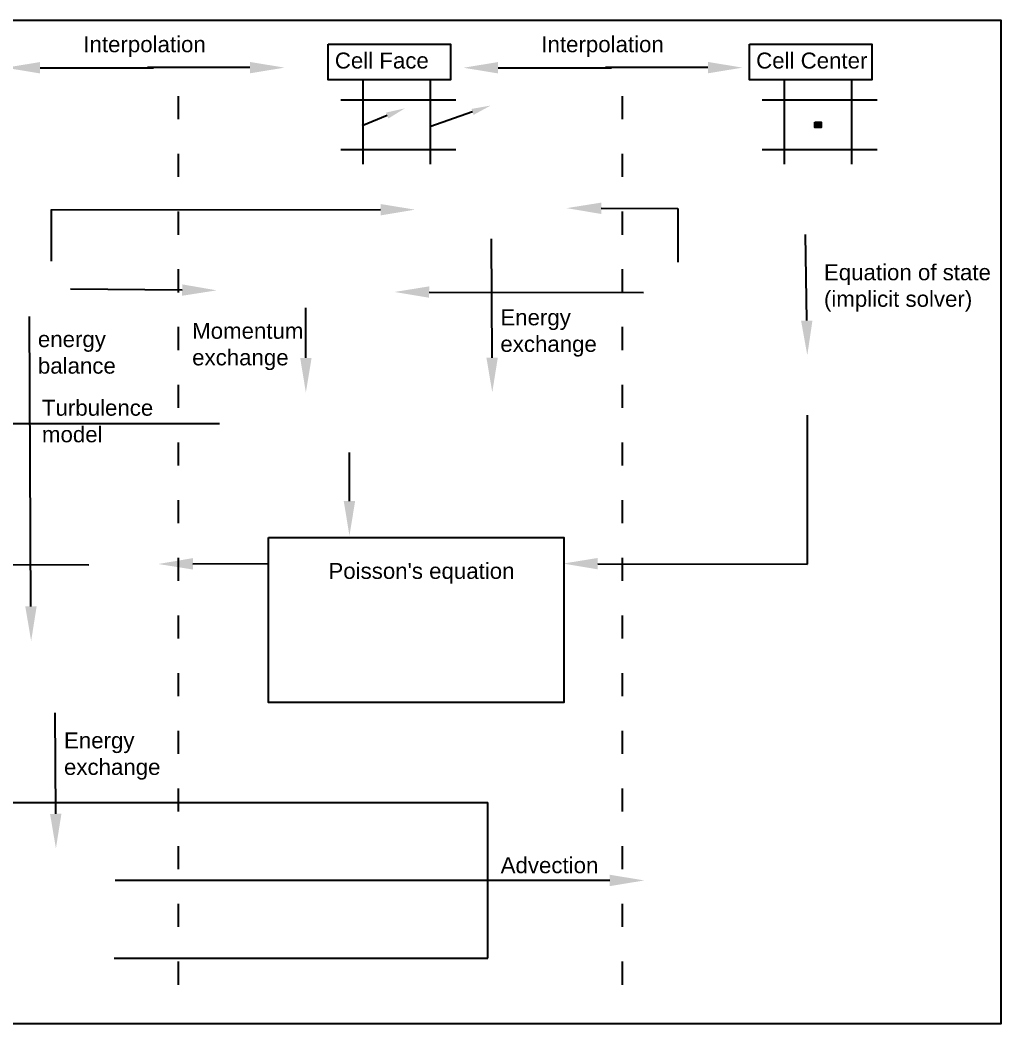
# Model space of a CAD drawing. Header units: inches. Extents: x -128 to 157, y -44 to 110.
# Drawn here: x 3.13 to 8.24, y 17.76 to 22.98 of the extents above; entities that cross this region are included whole.
import ezdxf
from ezdxf import colors
from ezdxf.entities.mleader import LeaderData, LeaderLine
from ezdxf.math import Vec2, Vec3

# ---------------------------------------------------------------- set-up
doc = ezdxf.new("R2010")
doc.units = ezdxf.units.IN
doc.header["$MEASUREMENT"] = 0
doc.linetypes.add('ACAD_ISO03W100', pattern=[30, 12, -18])
doc.styles.get("Standard").update_dxf_attribs({"font": 'arial.ttf'})

msp = doc.modelspace()

# ---------------------------------------------------------------- hatches: boundary and pattern name
at = {"ltscale": 0.1}
h = msp.add_hatch(color=5, dxfattribs=at)
h.dxf.hatch_style = 1
h.paths.add_polyline_path([(7.30213, 22.43308), (7.28613, 22.43308), (7.28613, 22.41965), (7.30213, 22.41965)])
h.paths.add_polyline_path([(7.30213, 22.44718), (7.28613, 22.44718), (7.28613, 22.43308), (7.30213, 22.43308)])
h.paths.add_polyline_path([(7.28613, 22.44718), (7.26919, 22.44718), (7.26919, 22.43308), (7.28613, 22.43308)])
h.paths.add_polyline_path([(7.28613, 22.43308), (7.26919, 22.43308), (7.26919, 22.41965), (7.28613, 22.41965)])

# ---------------------------------------------------------------- linework, layer by layer
for p, q in [((4.91671, 22.66387), (4.91671, 22.22907)), ((5.26781, 22.66387), (5.26781, 22.22907)), ((7.10816, 22.66387), (7.10816, 22.22907)), ((7.45926, 22.66387), (7.45926, 22.22907)), ((4.80284, 22.56363), (5.40066, 22.56363)), ((6.99429, 22.56363), (7.5921, 22.56363)), ((4.80284, 22.30492), (5.40066, 22.30492)), ((6.99429, 22.30492), (7.5921, 22.30492))]:
    msp.add_line(p, q)
at = {"linetype": 'ACAD_ISO03W100', "ltscale": 0.01}
for p, q in [((3.95756, 22.5823), (3.95756, 17.86174)), ((6.26551, 22.5823), (6.26551, 17.86174))]:
    msp.add_line(p, q, dxfattribs=at)
at = {"ltscale": 0.1}
for p, q in [((3.29563, 21.99207), (3.29563, 21.72398)), ((6.55617, 21.99924), (6.55617, 21.71952)), ((2.57387, 20.88024), (4.17161, 20.88115)), ((7.22923, 20.92378), (7.22923, 20.14844)), ((2.56653, 18.90913), (5.56787, 18.90913)), ((5.56787, 18.10089), (5.56787, 18.90913)), ((3.62339, 18.10089), (5.56787, 18.10089))]:
    msp.add_line(p, q, dxfattribs=at)
for points in [[(-2.04425, 22.97824), (8.23635, 22.97824), (8.23635, 17.75818), (-2.04425, 17.75818)], [(4.42651, 20.28711), (5.96248, 20.28711), (5.96248, 19.4289), (4.42651, 19.4289)]]:
    msp.add_lwpolyline(points, close=True, dxfattribs=at)
for points in [[(4.73756, 22.85267), (5.37387, 22.85267), (5.37387, 22.66731), (4.73756, 22.66731)], [(6.929, 22.85267), (7.56531, 22.85267), (7.56531, 22.66731), (6.929, 22.66731)]]:
    msp.add_lwpolyline(points, close=True)
at = {"color": 5, "ltscale": 0.1}
msp.add_lwpolyline([(7.26919, 22.44718), (7.30213, 22.44718), (7.30213, 22.41965), (7.26919, 22.41965)], close=True, dxfattribs=at)

# ---------------------------------------------------------------- texts
at = {"attachment_point": 1}
for s, insert, char_height in [('Interpolation', (3.46362, 22.89406), 0.0828334), ('Interpolation', (5.84595, 22.89406), 0.0828334), ('Cell Face', (4.77172, 22.80925), 0.082833), ('Energy \\Pexchange', (5.63266, 21.47387), 0.082833), ('Momentum \\Pexchange', (4.0296, 21.40368), 0.082833), ('Energy \\Pexchange', (3.36298, 19.27387), 0.082833)]:
    msp.add_mtext_dynamic_manual_height_columns(s, width=1.6449927, gutter_width=2, heights=[0], dxfattribs=dict(at, insert=insert, char_height=char_height))
at = {"color": 5, "attachment_point": 1}
for s, insert, char_height in [('Cell Center', (6.96316, 22.80925), 0.0828334), ('energy \\Pbalance', (3.22717, 21.36053), 0.082833), ("Poisson's equation", (4.7385, 20.15519), 0.0828334)]:
    msp.add_mtext_dynamic_manual_height_columns(s, width=1.6449927, gutter_width=2, heights=[0], dxfattribs=dict(at, insert=insert, char_height=char_height))
at = {"color": 1, "char_height": 0.0828334, "attachment_point": 1}
for s, insert in [('{\\C5;Equation of state\\P(implicit solver)}', (7.3158, 21.70805)), ('{\\C5;Turbulence \\Pmodel}', (3.24833, 21.00365)), ('{\\C5;Advection}', (5.63428, 18.62479))]:
    msp.add_mtext_dynamic_manual_height_columns(s, width=1.6449927, gutter_width=2, heights=[0], dxfattribs=dict(at, insert=insert))

# ---------------------------------------------------------------- leaders
at = {"ltscale": 0.1}
ml = msp.add_multileader_mtext('Standard', dxfattribs=at)
ml.set_content('', color=256)
ml.set_leader_properties()
ml.build(insert=Vec2(0, 0))
ml.multileader.update_dxf_attribs({"dogleg_length": 0, "arrow_head_size": 0.18})
ctx = ml.context
ctx.base_point, ctx.char_height, ctx.arrow_head_size, ctx.landing_gap_size, ctx.plane_origin = Vec3(3.82848, 22.73066), 0.18, 0.18, 0.09, Vec3(2.52769, 22.73348)
notes = []
notes.append((ctx, [(1, (1, 1, 0), (3.82848, 22.73066), (1, 0), 0, [(0, [(3.05845, 22.73035)], 0, [])])]))
ctx.mtext.insert, ctx.mtext.flow_direction = Vec3(3.91848, 22.82066), 5
ml = msp.add_multileader_mtext('Standard', dxfattribs=at)
ml.set_content('', color=256)
ml.set_leader_properties()
ml.build(insert=Vec2(0, 0))
ml.multileader.update_dxf_attribs({"dogleg_length": 0, "arrow_head_size": 0.18})
ctx = ml.context
ctx.base_point, ctx.char_height, ctx.arrow_head_size, ctx.landing_gap_size, ctx.plane_origin = Vec3(3.61774, 22.73122), 0.18, 0.18, 0.09, Vec3(5.0407, 22.73403)
ctx.text_align_type = 2
notes.append((ctx, [(0, (1, 1, 0), (3.79774, 22.73122), (-1, 0), 0, [(0, [(4.50994, 22.73091)], 0, [])])]))
ctx.mtext.insert, ctx.mtext.alignment, ctx.mtext.flow_direction = Vec3(3.70774, 22.82122), 3, 5
ml = msp.add_multileader_mtext('Standard', dxfattribs=at)
ml.set_content('', color=256)
ml.set_leader_properties()
ml.build(insert=Vec2(0, 0))
ml.multileader.update_dxf_attribs({"dogleg_length": 0, "arrow_head_size": 0.18})
ctx = ml.context
ctx.base_point, ctx.char_height, ctx.arrow_head_size, ctx.landing_gap_size, ctx.plane_origin = Vec3(6.21081, 22.73066), 0.18, 0.18, 0.09, Vec3(4.91003, 22.73348)
notes.append((ctx, [(1, (1, 1, 0), (6.21081, 22.73066), (1, 0), 0, [(0, [(5.44079, 22.73035)], 0, [])])]))
ctx.mtext.insert, ctx.mtext.flow_direction = Vec3(6.30081, 22.82066), 5
ml = msp.add_multileader_mtext('Standard', dxfattribs=at)
ml.set_content('', color=256)
ml.set_leader_properties()
ml.build(insert=Vec2(0, 0))
ml.multileader.update_dxf_attribs({"dogleg_length": 0, "arrow_head_size": 0.18})
ctx = ml.context
ctx.base_point, ctx.char_height, ctx.arrow_head_size, ctx.landing_gap_size, ctx.plane_origin = Vec3(6.00007, 22.73122), 0.18, 0.18, 0.09, Vec3(7.42303, 22.73403)
ctx.text_align_type = 2
notes.append((ctx, [(0, (1, 1, 0), (6.18007, 22.73122), (-1, 0), 0, [(0, [(6.89227, 22.73091)], 0, [])])]))
ctx.mtext.insert, ctx.mtext.alignment, ctx.mtext.flow_direction = Vec3(6.09007, 22.82122), 3, 5
ml = msp.add_multileader_mtext('Standard', dxfattribs=at)
ml.set_content('', color=256)
ml.set_leader_properties()
ml.build(insert=Vec2(0, 0))
ml.multileader.update_dxf_attribs({"dogleg_length": 0, "arrow_head_size": 0.1})
ctx = ml.context
ctx.base_point, ctx.char_height, ctx.arrow_head_size, ctx.landing_gap_size, ctx.plane_origin = Vec3(4.73442, 22.42868), 0.18, 0.1, 0.09, Vec3(5.66503, 22.42868)
ctx.text_align_type = 2
notes.append((ctx, [(0, (1, 1, 0), (4.91442, 22.42868), (-1, 0), 0, [(0, [(5.13677, 22.51967)], 0, [])])]))
ctx.mtext.insert, ctx.mtext.alignment, ctx.mtext.flow_direction = Vec3(4.82442, 22.51868), 3, 5
ml = msp.add_multileader_mtext('Standard', dxfattribs=at)
ml.set_content('', color=256)
ml.set_leader_properties()
ml.build(insert=Vec2(0, 0))
ml.multileader.update_dxf_attribs({"dogleg_length": 0, "arrow_head_size": 0.1})
ctx = ml.context
ctx.base_point, ctx.char_height, ctx.arrow_head_size, ctx.landing_gap_size, ctx.plane_origin = Vec3(5.08622, 22.42301), 0.18, 0.1, 0.09, Vec3(6.01682, 22.42301)
ctx.text_align_type = 2
notes.append((ctx, [(0, (1, 1, 0), (5.26622, 22.42301), (-1, 0), 0, [(0, [(5.58219, 22.53384)], 0, [])])]))
ctx.mtext.insert, ctx.mtext.alignment, ctx.mtext.flow_direction = Vec3(5.17622, 22.51301), 3, 5
ml = msp.add_multileader_mtext('Standard', dxfattribs=at)
ml.set_content('', color=256)
ml.set_leader_properties()
ml.build(insert=Vec2(0, 0))
ml.multileader.update_dxf_attribs({"dogleg_length": 0, "arrow_head_size": 0.18})
ctx = ml.context
ctx.base_point, ctx.char_height, ctx.arrow_head_size, ctx.landing_gap_size, ctx.plane_origin = Vec3(6.55552, 21.99795), 0.18, 0.18, 0.09, Vec3(6.89202, 21.99338)
notes.append((ctx, [(0, (1, 1, 0), (6.55552, 21.99795), (1, 0), 0, [(0, [(5.97723, 22.00027)], 0, [])])]))
ctx.mtext.insert, ctx.mtext.flow_direction = Vec3(6.64552, 22.08795), 5
ml = msp.add_multileader_mtext('Standard', dxfattribs=at)
ml.set_content('', color=256)
ml.set_leader_properties()
ml.build(insert=Vec2(0, 0))
ml.multileader.update_dxf_attribs({"dogleg_length": 0, "arrow_head_size": 0.18})
ctx = ml.context
ctx.base_point, ctx.char_height, ctx.arrow_head_size, ctx.landing_gap_size, ctx.plane_origin = Vec3(3.1139, 21.98969), 0.18, 0.18, 0.09, Vec3(5.1798, 21.99851)
ctx.text_align_type = 2
notes.append((ctx, [(0, (1, 1, 0), (3.2939, 21.98969), (-1, 0), 0, [(0, [(5.18951, 21.99237)], 0, [])])]))
ctx.mtext.insert, ctx.mtext.alignment, ctx.mtext.flow_direction = Vec3(3.2039, 22.07969), 3, 5
ml = msp.add_multileader_mtext('Standard', dxfattribs=at)
ml.set_content('', color=256)
ml.set_leader_properties()
ml.build(insert=Vec2(0, 0))
ml.multileader.update_dxf_attribs({"dogleg_length": 0, "arrow_head_size": 0.18})
ctx = ml.context
ctx.base_point, ctx.char_height, ctx.arrow_head_size, ctx.landing_gap_size, ctx.plane_origin = Vec3(5.40693, 21.84138), 0.18, 0.18, 0.09, Vec3(5.59059, 20.9395)
ctx.text_align_type = 2
notes.append((ctx, [(0, (1, 1, 0), (5.58693, 21.84138), (-1, 0), 0, [(0, [(5.59059, 21.04249)], 0, [])])]))
ctx.mtext.insert, ctx.mtext.alignment, ctx.mtext.flow_direction = Vec3(5.49693, 21.93138), 3, 5
ml = msp.add_multileader_mtext('Standard', dxfattribs=at)
ml.set_content('', color=256)
ml.set_leader_properties()
ml.build(insert=Vec2(0, 0))
ml.multileader.update_dxf_attribs({"dogleg_length": 0, "arrow_head_size": 0.18})
ctx = ml.context
ctx.base_point, ctx.char_height, ctx.arrow_head_size, ctx.landing_gap_size, ctx.plane_origin = Vec3(7.03927, 21.86269), 0.18, 0.18, 0.09, Vec3(7.22923, 21.23532)
ctx.text_align_type = 2
notes.append((ctx, [(0, (1, 1, 0), (7.21927, 21.86269), (-1, 0), 0, [(0, [(7.22923, 21.23532)], 0, [])])]))
ctx.mtext.insert, ctx.mtext.alignment, ctx.mtext.flow_direction = Vec3(7.12927, 21.95269), 3, 5
ml = msp.add_multileader_mtext('Standard', dxfattribs=at)
ml.set_content('', color=256)
ml.set_leader_properties()
ml.build(insert=Vec2(0, 0))
ml.multileader.update_dxf_attribs({"dogleg_length": 0, "arrow_head_size": 0.18})
ctx = ml.context
ctx.base_point, ctx.char_height, ctx.arrow_head_size, ctx.landing_gap_size, ctx.plane_origin = Vec3(3.21704, 21.57897), 0.18, 0.18, 0.09, Vec3(4.14765, 21.57897)
ctx.text_align_type = 2
notes.append((ctx, [(0, (1, 1, 0), (3.39704, 21.57897), (-1, 0), 0, [(0, [(4.15761, 21.57282)], 0, [])])]))
ctx.mtext.insert, ctx.mtext.alignment, ctx.mtext.flow_direction = Vec3(3.30704, 21.66897), 3, 5
ml = msp.add_multileader_mtext('Standard', dxfattribs=at)
ml.set_content('', color=256)
ml.set_leader_properties()
ml.build(insert=Vec2(0, 0))
ml.multileader.update_dxf_attribs({"dogleg_length": 0, "arrow_head_size": 0.18})
ctx = ml.context
ctx.base_point, ctx.char_height, ctx.arrow_head_size, ctx.landing_gap_size, ctx.plane_origin = Vec3(6.37755, 21.56081), 0.18, 0.18, 0.09, Vec3(5.99711, 21.55754)
notes.append((ctx, [(0, (1, 1, 0), (6.37755, 21.56081), (1, 0), 0, [(0, [(5.08233, 21.56443)], 0, [])])]))
ctx.mtext.insert, ctx.mtext.flow_direction = Vec3(6.46755, 21.65081), 5
ml = msp.add_multileader_mtext('Standard', dxfattribs=at)
ml.set_content('', color=256)
ml.set_leader_properties()
ml.build(insert=Vec2(0, 0))
ml.multileader.update_dxf_attribs({"dogleg_length": 0, "arrow_head_size": 0.18})
ctx = ml.context
ctx.base_point, ctx.char_height, ctx.arrow_head_size, ctx.landing_gap_size, ctx.plane_origin = Vec3(4.62133, 21.48164), 0.18, 0.18, 0.09, Vec3(4.62104, 20.9395)
notes.append((ctx, [(0, (1, 1, 0), (4.62133, 21.48164), (1, 0), 0, [(0, [(4.62104, 21.04123)], 0, [])])]))
ctx.mtext.insert, ctx.mtext.flow_direction = Vec3(4.71133, 21.57164), 5
ml = msp.add_multileader_mtext('Standard', dxfattribs=at)
ml.set_content('', color=256)
ml.set_leader_properties()
ml.build(insert=Vec2(0, 0))
ml.multileader.update_dxf_attribs({"dogleg_length": 0, "arrow_head_size": 0.18})
ctx = ml.context
ctx.base_point, ctx.char_height, ctx.arrow_head_size, ctx.landing_gap_size, ctx.plane_origin = Vec3(3.18325, 21.4365), 0.18, 0.18, 0.09, Vec3(3.19209, 19.64638)
notes.append((ctx, [(0, (1, 1, 0), (3.18325, 21.4365), (1, 0), 0, [(0, [(3.19209, 19.74937)], 0, [])])]))
ctx.mtext.insert, ctx.mtext.flow_direction = Vec3(3.27325, 21.5265), 5
ml = msp.add_multileader_mtext('Standard', dxfattribs=at)
ml.set_content('', color=256)
ml.set_leader_properties()
ml.build(insert=Vec2(0, 0))
ml.multileader.update_dxf_attribs({"dogleg_length": 0, "arrow_head_size": 0.18})
ctx = ml.context
ctx.base_point, ctx.char_height, ctx.arrow_head_size, ctx.landing_gap_size, ctx.plane_origin = Vec3(4.84757, 20.72955), 0.18, 0.18, 0.09, Vec3(4.84777, 20.29657)
notes.append((ctx, [(0, (1, 1, 0), (4.84757, 20.72955), (1, 0), 0, [(0, [(4.84777, 20.29657)], 0, [])])]))
ctx.mtext.insert, ctx.mtext.flow_direction = Vec3(4.93757, 20.81955), 5
ml = msp.add_multileader_mtext('Standard', dxfattribs=at)
ml.set_content('', color=256)
ml.set_leader_properties()
ml.build(insert=Vec2(0, 0))
ml.multileader.update_dxf_attribs({"dogleg_length": 0, "arrow_head_size": 0.18})
ctx = ml.context
ctx.base_point, ctx.char_height, ctx.arrow_head_size, ctx.landing_gap_size, ctx.plane_origin = Vec3(3.49182, 20.14591), 0.18, 0.18, 0.09, Vec3(2.8338, 20.12843)
notes.append((ctx, [(0, (1, 1, 0), (3.49182, 20.14591), (1, 0), 0, [(0, [(2.89159, 20.14826)], 0, [])])]))
ctx.mtext.insert, ctx.mtext.flow_direction = Vec3(3.58182, 20.23591), 5
ml = msp.add_multileader_mtext('Standard', dxfattribs=at)
ml.set_content('', color=256)
ml.set_leader_properties()
ml.build(insert=Vec2(0, 0))
ml.multileader.update_dxf_attribs({"dogleg_length": 0, "arrow_head_size": 0.18})
ctx = ml.context
ctx.base_point, ctx.char_height, ctx.arrow_head_size, ctx.landing_gap_size, ctx.plane_origin = Vec3(4.42782, 20.15262), 0.18, 0.18, 0.09, Vec3(4.02166, 20.1498)
notes.append((ctx, [(0, (1, 1, 0), (4.42782, 20.15262), (1, 0), 0, [(0, [(3.85325, 20.1498)], 0, [])])]))
ctx.mtext.insert, ctx.mtext.flow_direction = Vec3(4.51782, 20.24262), 5
ml = msp.add_multileader_mtext('Standard', dxfattribs=at)
ml.set_content('', color=256)
ml.set_leader_properties()
ml.build(insert=Vec2(0, 0))
ml.multileader.update_dxf_attribs({"dogleg_length": 0, "arrow_head_size": 0.18})
ctx = ml.context
ctx.base_point, ctx.char_height, ctx.arrow_head_size, ctx.landing_gap_size, ctx.plane_origin = Vec3(7.23038, 20.14844), 0.18, 0.18, 0.09, Vec3(5.86451, 20.1498)
notes.append((ctx, [(0, (1, 1, 0), (7.23038, 20.14844), (1, 0), 0, [(0, [(5.95898, 20.15203)], 0, [])])]))
ctx.mtext.insert, ctx.mtext.flow_direction = Vec3(7.32038, 20.23844), 5
ml = msp.add_multileader_mtext('Standard', dxfattribs=at)
ml.set_content('', color=256)
ml.set_leader_properties()
ml.build(insert=Vec2(0, 0))
ml.multileader.update_dxf_attribs({"dogleg_length": 0, "arrow_head_size": 0.18})
ctx = ml.context
ctx.base_point, ctx.char_height, ctx.arrow_head_size, ctx.landing_gap_size, ctx.plane_origin = Vec3(3.13725, 19.37667), 0.18, 0.18, 0.09, Vec3(3.32091, 18.73949)
ctx.text_align_type = 2
notes.append((ctx, [(0, (1, 1, 0), (3.31725, 19.37667), (-1, 0), 0, [(0, [(3.32091, 18.67063)], 0, [])])]))
ctx.mtext.insert, ctx.mtext.alignment, ctx.mtext.flow_direction = Vec3(3.22725, 19.46667), 3, 5
ml = msp.add_multileader_mtext('Standard', dxfattribs=at)
ml.set_content('', color=256)
ml.set_leader_properties()
ml.build(insert=Vec2(0, 0))
ml.multileader.update_dxf_attribs({"dogleg_length": 0, "arrow_head_size": 0.18})
ctx = ml.context
ctx.base_point, ctx.char_height, ctx.arrow_head_size, ctx.landing_gap_size, ctx.plane_origin = Vec3(3.44863, 18.50432), 0.18, 0.18, 0.09, Vec3(6.92005, 18.50432)
ctx.text_align_type = 2
notes.append((ctx, [(0, (1, 1, 0), (3.62863, 18.50432), (-1, 0), 0, [(0, [(6.38167, 18.50432)], 0, [])])]))
ctx.mtext.insert, ctx.mtext.alignment, ctx.mtext.flow_direction = Vec3(3.53863, 18.59432), 3, 5
for ctx, leaders in notes:
    for number, flags, end, landing, length, lines in leaders:
        leader = LeaderData()
        leader.index, (leader.has_last_leader_line, leader.has_dogleg_vector, leader.attachment_direction) = number, flags
        leader.last_leader_point, leader.dogleg_vector, leader.dogleg_length = Vec3(end), Vec3(landing), length
        for number, points, colour, breaks in lines:
            line = LeaderLine()
            line.index, line.vertices, line.color, line.breaks = number, Vec3.list(points), colors.encode_raw_color(colour), breaks
            leader.lines.append(line)
        ctx.leaders.append(leader)

doc.saveas('drawing.dxf')
